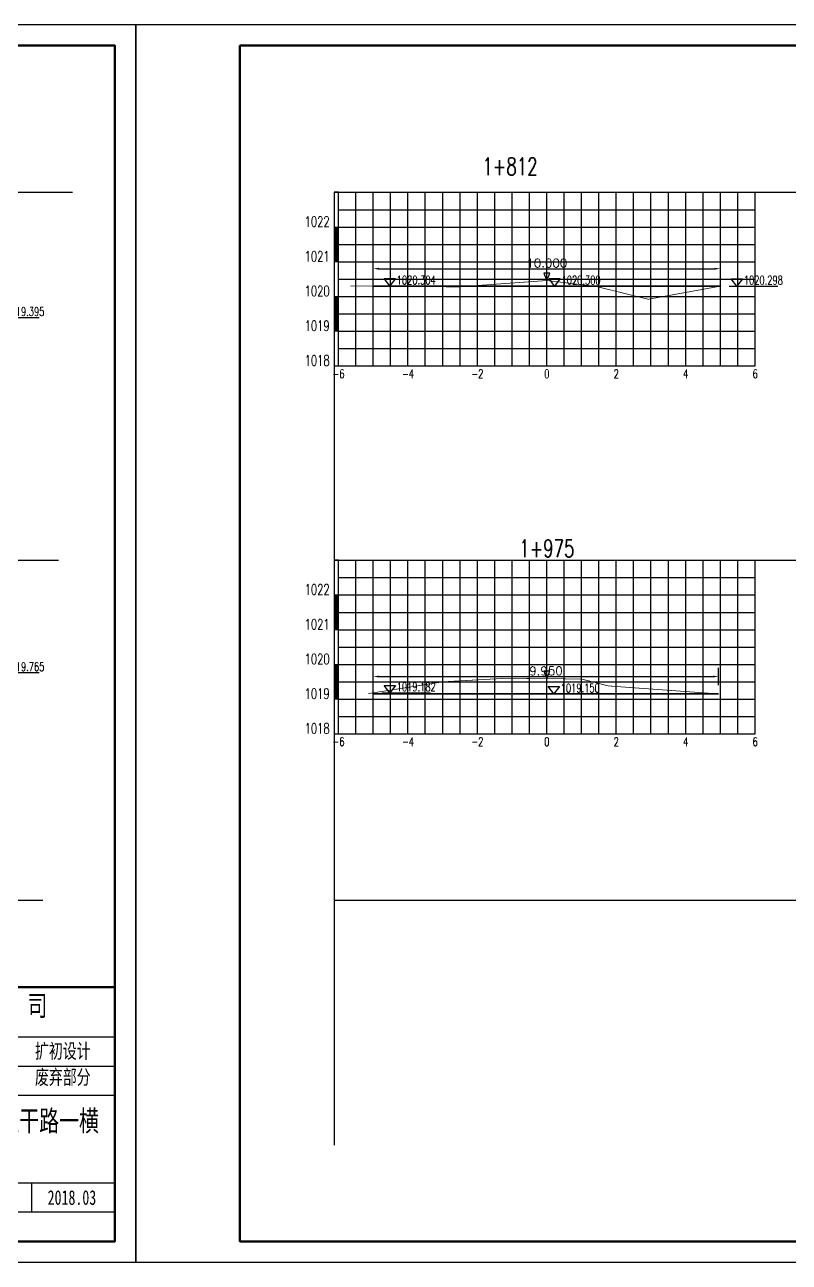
# Model space of a CAD drawing. Extents: x 695776 to 1250176, y 4443437 to 9025597.
# Drawn here: x 850887 to 872910, y 4600984 to 4636624 of the extents above; entities that cross this region are included whole.
import ezdxf
from ezdxf.enums import TextEntityAlignment as Align

# ---------------------------------------------------------------- set-up
doc = ezdxf.new("R2010")
doc.units = 0
doc.header["$LTSCALE"] = 0.5
doc.header["$PDSIZE"] = 0.2
doc.linetypes.add('ACAD_ISO07W100', pattern=[3.5, 0.5, -3])
doc.linetypes.add('CENTER2', pattern=[28.575, 19.05, -3.175, 3.175, -3.175])
doc.layers.get('0').update_dxf_attribs({"linetype": 'CONTINUOUS'})
doc.layers.get('Defpoints').update_dxf_attribs({"linetype": 'CONTINUOUS'})
for name, color, linetype in [('KEDU', 7, 'CONTINUOUS'), ('MIGE', 4, 'ACAD_ISO07W100'), ('MIGE1', 11, 'CONTINUOUS'), ('SANJIAO', 212, 'CONTINUOUS'), ('SHEJI', 1, 'CONTINUOUS'), ('YUANSHI', 2, 'CONTINUOUS'), ('YUANSHI1', 73, 'CONTINUOUS'), ('ZHOUXIAN', 20, 'CENTER2'), ('图框', 7, 'CONTINUOUS'), ('辅助线', 3, 'CONTINUOUS')]:
    doc.layers.add(name, color=color, linetype=linetype)
doc.styles.get("Standard").update_dxf_attribs({"font": 'rs.shx', "bigfont": 'hztxt.shx'})
doc.styles.add('仿宋', font='仿宋_GB2312.ttf', dxfattribs={"width": 0.7})
doc.dimstyles.get("Standard").update_dxf_attribs({"dimtxt": 0.18, "dimasz": 0.18, "dimexe": 0.18, "dimexo": 0.0625, "dimgap": 0.09, "dimtad": 0, "dimtih": 1, "dimtoh": 1, "dimdec": 4, "dimzin": 0, "dimdsep": 46, "dimtxsty": 'Standard', "dimcen": 0.09, "dimadec": 0, "dimazin": 0, "dimtfac": 1, "dimtdec": 4, "dimtofl": 0, "dimtmove": 0, "dimatfit": 3, "dimfxl": 0, "dimtolj": 1, "dimtzin": 0, "dimarcsym": 0})

# ---------------------------------------------------------------- blocks, each defined once
blk = doc.blocks.new('ele_sym08')
blk.add_line((0, 0), (5.6, 0))
blk.add_lwpolyline([(0.9, 0), (0.25, 0.86), (1.55, 0.86), (0.9, 0)])
at = {"width": 0.7}
blk.add_attdef('ELEVAT', (1.7, 0.18), '', height=1, dxfattribs=at)
blk = doc.blocks.new('zhunghao')
blk.add_lwpolyline([(0, 0), (0.33, 0.86), (-0.33, 0.86), (0, 0)])
blk = doc.blocks.new('*D587')
at = {"color": 0, "lineweight": -2}
for p, q in [((860926, 4629348), (860926, 4629848)), ((870926, 4629348), (870926, 4629848)), ((861089, 4629598), (870764, 4629598))]:
    blk.add_line(p, q, dxfattribs=at)
at = {"color": 0}
for points in [[(861089, 4629625), (861089, 4629571), (860926, 4629598)], [(870764, 4629625), (870764, 4629571), (870926, 4629598)]]:
    blk.add_solid(points, dxfattribs=at)
at = {"layer": 'Defpoints', "color": 0}
for p in [(870926, 4629598), (860926, 4629098), (870926, 4629098)]:
    blk.add_point(p, dxfattribs=at)
at = {"color": 0, "insert": (865926, 4629761), "char_height": 250, "attachment_point": 5}
blk.add_mtext('\\A1;10.000', dxfattribs=at)
blk = doc.blocks.new('bc1_100')
blk.add_lwpolyline([(0.064, 1), (-0.063, 1), (-0.063, 0), (0.064, 0)], close=True)
at = {"width": 0.7}
blk.add_attdef('BC', text='', height=0.3, dxfattribs=at).set_placement((-0.193, 0.007), align=Align.RIGHT)
blk = doc.blocks.new('bc0_100')
for p, q in [((-0.063, 1), (-0.063, 0)), ((0.063, 0), (0.063, 1))]:
    blk.add_line(p, q)
at = {"const_width": 0.126}
blk.add_lwpolyline([(0, 1), (0, 0)], dxfattribs=at)
at = {"width": 0.7}
blk.add_attdef('BC', text='', height=0.3, dxfattribs=at).set_placement((-0.193, 0.007), align=Align.RIGHT)
blk = doc.blocks.new('*D590')
at = {"color": 0, "lineweight": -2}
for p, q in [((860926, 4617602), (860926, 4618102)), ((870876, 4617602), (870876, 4618102)), ((861089, 4617852), (870714, 4617852))]:
    blk.add_line(p, q, dxfattribs=at)
at = {"color": 0}
for points in [[(861089, 4617879), (861089, 4617825), (860926, 4617852)], [(870714, 4617879), (870714, 4617825), (870876, 4617852)]]:
    blk.add_solid(points, dxfattribs=at)
at = {"layer": 'Defpoints', "color": 0}
for p in [(870876, 4617852), (860926, 4617352), (870876, 4617352)]:
    blk.add_point(p, dxfattribs=at)
at = {"color": 0, "insert": (865901, 4618014), "char_height": 250, "attachment_point": 5}
blk.add_mtext('\\A1;9.950', dxfattribs=at)

msp = doc.modelspace()

# ---------------------------------------------------------------- linework, layer by layer
at = {"layer": 'MIGE', "linetype": 'Continuous'}
for p, q in [((860426.4407, 4626798.018), (860426.4407, 4631798.018)), ((861426.4407, 4626798.018), (861426.4407, 4631798.018)), ((862426.4407, 4626798.018), (862426.4407, 4631798.018)), ((863426.4407, 4626798.018), (863426.4407, 4631798.018)), ((864426.4407, 4626798.018), (864426.4407, 4631798.018)), ((865426.4407, 4626798.018), (865426.4407, 4631798.018)), ((866426.4407, 4626798.018), (866426.4407, 4631798.018)), ((867426.4407, 4626798.018), (867426.4407, 4631798.018)), ((868426.4407, 4626798.018), (868426.4407, 4631798.018)), ((869426.4407, 4626798.018), (869426.4407, 4631798.018)), ((870426.4407, 4626798.018), (870426.4407, 4631798.018)), ((871426.4407, 4626798.018), (871426.4407, 4631798.018)), ((859926.4407, 4631298.018), (871926.4407, 4631298.018)), ((859926.4407, 4630298.018), (871926.4407, 4630298.018)), ((859926.4407, 4629298.018), (871926.4407, 4629298.018)), ((859926.4407, 4628298.018), (871926.4407, 4628298.018)), ((859926.4407, 4627298.018), (871926.4407, 4627298.018)), ((860426.4407, 4616201.7532), (860426.4407, 4621201.7532)), ((861426.4407, 4616201.7532), (861426.4407, 4621201.7532)), ((862426.4407, 4616201.7532), (862426.4407, 4621201.7532)), ((863426.4407, 4616201.7532), (863426.4407, 4621201.7532)), ((864426.4407, 4616201.7532), (864426.4407, 4621201.7532)), ((865426.4407, 4616201.7532), (865426.4407, 4621201.7532)), ((866426.4407, 4616201.7532), (866426.4407, 4621201.7532)), ((867426.4407, 4616201.7532), (867426.4407, 4621201.7532)), ((868426.4407, 4616201.7532), (868426.4407, 4621201.7532)), ((869426.4407, 4616201.7532), (869426.4407, 4621201.7532)), ((870426.4407, 4616201.7532), (870426.4407, 4621201.7532)), ((871426.4407, 4616201.7532), (871426.4407, 4621201.7532)), ((859926.4407, 4620701.7532), (871926.4407, 4620701.7532)), ((859926.4407, 4619701.7532), (871926.4407, 4619701.7532)), ((859926.4407, 4618701.7532), (871926.4407, 4618701.7532)), ((859926.4407, 4617701.7532), (871926.4407, 4617701.7532)), ((859926.4407, 4616701.7532), (871926.4407, 4616701.7532))]:
    msp.add_line(p, q, dxfattribs=at)
at = {"layer": 'MIGE1'}
for p, q in [((859926.4407, 4631798.018), (871926.4407, 4631798.018)), ((859926.4407, 4626798.018), (859926.4407, 4631798.018)), ((860926.4407, 4626798.018), (860926.4407, 4631798.018)), ((861926.4407, 4626798.018), (861926.4407, 4631798.018)), ((862926.4407, 4626798.018), (862926.4407, 4631798.018)), ((863926.4407, 4626798.018), (863926.4407, 4631798.018)), ((864926.4407, 4626798.018), (864926.4407, 4631798.018)), ((865926.4407, 4626798.018), (865926.4407, 4631798.018)), ((866926.4407, 4626798.018), (866926.4407, 4631798.018)), ((867926.4407, 4626798.018), (867926.4407, 4631798.018)), ((868926.4407, 4626798.018), (868926.4407, 4631798.018)), ((869926.4407, 4626798.018), (869926.4407, 4631798.018)), ((870926.4407, 4626798.018), (870926.4407, 4631798.018)), ((871926.4407, 4626798.018), (871926.4407, 4631798.018)), ((859926.4407, 4630798.018), (871926.4407, 4630798.018)), ((859926.4407, 4629798.018), (871926.4407, 4629798.018)), ((859926.4407, 4628798.018), (871926.4407, 4628798.018)), ((859926.4407, 4627798.018), (871926.4407, 4627798.018)), ((859926.4407, 4626798.018), (871926.4407, 4626798.018)), ((859926.4407, 4621201.7532), (871926.4407, 4621201.7532)), ((859926.4407, 4616201.7532), (859926.4407, 4621201.7532)), ((860926.4407, 4616201.7532), (860926.4407, 4621201.7532)), ((861926.4407, 4616201.7532), (861926.4407, 4621201.7532)), ((862926.4407, 4616201.7532), (862926.4407, 4621201.7532)), ((863926.4407, 4616201.7532), (863926.4407, 4621201.7532)), ((864926.4407, 4616201.7532), (864926.4407, 4621201.7532)), ((865926.4407, 4616201.7532), (865926.4407, 4621201.7532)), ((866926.4407, 4616201.7532), (866926.4407, 4621201.7532)), ((867926.4407, 4616201.7532), (867926.4407, 4621201.7532)), ((868926.4407, 4616201.7532), (868926.4407, 4621201.7532)), ((869926.4407, 4616201.7532), (869926.4407, 4621201.7532)), ((870926.4407, 4616201.7532), (870926.4407, 4621201.7532)), ((871926.4407, 4616201.7532), (871926.4407, 4621201.7532)), ((859926.4407, 4620201.7532), (871926.4407, 4620201.7532)), ((859926.4407, 4619201.7532), (871926.4407, 4619201.7532)), ((859926.4407, 4618201.7532), (871926.4407, 4618201.7532)), ((859926.4407, 4617201.7532), (871926.4407, 4617201.7532)), ((859926.4407, 4616201.7532), (871926.4407, 4616201.7532))]:
    msp.add_line(p, q, dxfattribs=at)
at = {"layer": 'SHEJI', "const_width": 50}
for points in [[(860926.4407, 4629101.6846), (860926.4407, 4629098.018), (862371.4407, 4629098.018), (863703.2828, 4629098.018), (865926.4407, 4629098.018), (867262.9113, 4629098.018), (870926.4407, 4629098.018), (870926.4407, 4629096.1998)], [(860926.4407, 4617383.7903), (860926.4407, 4617351.7532), (865926.4407, 4617351.7532), (870876.4407, 4617351.7532)]]:
    msp.add_lwpolyline(points, dxfattribs=at)
at = {"layer": 'YUANSHI', "const_width": 20}
for points in [[(860266.4407, 4629098.018), (860926.4407, 4629101.6846)], [(860926.4407, 4629101.6846), (862066.4407, 4629108.018), (862371.4407, 4629098.018)], [(863703.2828, 4629098.018), (865926.4407, 4629258.018), (867262.9113, 4629098.018)], [(870926.4407, 4629096.1998), (870936.4407, 4629098.018)], [(860926.4407, 4617383.7903), (862946.4407, 4617701.7532), (864736.4407, 4617801.7532), (865926.4407, 4617791.7532), (866916.4407, 4617781.7532), (867706.4407, 4617581.7532), (870876.4407, 4617351.7532)], [(860786.4407, 4617361.7532), (860926.4407, 4617383.7903)]]:
    msp.add_lwpolyline(points, dxfattribs=at)
at = {"layer": 'YUANSHI1', "const_width": 20}
for points in [[(862371.4407, 4629098.018), (863286.4407, 4629068.018), (863703.2828, 4629098.018)], [(867262.9113, 4629098.018), (867346.4407, 4629088.018), (868846.4407, 4628718.018), (870926.4407, 4629096.1998)]]:
    msp.add_lwpolyline(points, dxfattribs=at)
at = {"layer": 'ZHOUXIAN'}
for p, q in [((865926.4407, 4628218.018), (865926.4407, 4629758.018)), ((865926.4407, 4616851.7532), (865926.4407, 4618301.7532))]:
    msp.add_line(p, q, dxfattribs=at)
at = {"layer": '图框', "color": 7, "lineweight": 60}
msp.add_line((839084.361, 4608904.2316), (853484.361, 4608904.2316), dxfattribs=at)
at = {"layer": '图框', "color": 7}
for p, q in [((853484.361, 4607464.2316), (839084.361, 4607464.2316)), ((853484.361, 4606624.2316), (850484.361, 4606624.2316)), ((853484.3636, 4606624.2321), (850484.3636, 4606624.2321)), ((853484.361, 4605784.2316), (839084.361, 4605784.2316)), ((853484.361, 4603264.2316), (839084.361, 4603264.2316)), ((853484.3636, 4603264.2321), (839084.3636, 4603264.2321)), ((851084.361, 4603264.2316), (851084.361, 4602424.2316)), ((851084.3636, 4603264.2321), (851084.3636, 4602424.2321)), ((853484.361, 4602424.2316), (839084.361, 4602424.2316))]:
    msp.add_line(p, q, dxfattribs=at)
at = {"layer": '图框', "linetype": 'Continuous', "lineweight": -2, "flags": 128}
for points in [[(803684.361, 4636624.2316), (803684.361, 4600984.2316), (854084.361, 4600984.2316), (854084.361, 4636624.2316), (803684.361, 4636624.2316)], [(854084.361, 4636624.2316), (854084.361, 4600984.2316), (904484.361, 4600984.2316), (904484.361, 4636624.2316), (854084.361, 4636624.2316)]]:
    msp.add_lwpolyline(points, dxfattribs=at)
at = {"layer": '图框', "linetype": 'Continuous', "lineweight": 60, "flags": 128}
for points in [[(806684.361, 4636024.2316), (853484.361, 4636024.2316), (853484.361, 4601584.2316), (806684.361, 4601584.2316), (806684.361, 4636024.2316)], [(857084.361, 4636024.2316), (903884.361, 4636024.2316), (903884.361, 4601584.2316), (857084.361, 4601584.2316), (857084.361, 4636024.2316)]]:
    msp.add_lwpolyline(points, dxfattribs=at)
at = {"layer": '辅助线'}
for points in [[(809400.2452, 4631798.018), (852265.7583, 4631798.018)], [(859800.2452, 4631798.018), (902665.7583, 4631798.018)], [(859800.2452, 4631798.018), (859800.2452, 4604354.9451)], [(809400.2452, 4621201.7532), (851855.5868, 4621201.7532)], [(859800.2452, 4621201.7532), (902255.5868, 4621201.7532)], [(809400.2452, 4611415.4696), (851405.5668, 4611415.4696)], [(859800.2452, 4611415.4696), (901805.5668, 4611415.4696)]]:
    msp.add_lwpolyline(points, dxfattribs=at)

# ---------------------------------------------------------------- block references
at = {"xscale": 250, "yscale": 250, "zscale": 250}
for p, values in [((861176.4407, 4629101.6846), {'ELEVAT': '1020.304'}), ((865926.4407, 4629098.018), {'ELEVAT': '1020.300'}), ((871176.4407, 4629096.1998), {'ELEVAT': '1020.298'}), ((849903.446, 4628193.4725), {'ELEVAT': '1019.395'}), ((849903.446, 4617966.5358), {'ELEVAT': '1019.765'}), ((861176.4407, 4617383.7903), {'ELEVAT': '1019.182'}), ((865901.4407, 4617351.7532), {'ELEVAT': '1019.150'})]:
    msp.add_blockref('ele_sym08', p, dxfattribs=at).add_auto_attribs(values)
at = {"layer": 'KEDU', "xscale": 1000, "yscale": 1000, "zscale": 1000}
for name, p, values in [('bc1_100', (859863.1927, 4630798.018), {'BC': '1022'}), ('bc0_100', (859863.1927, 4629798.018), {'BC': '1021'}), ('bc1_100', (859863.1927, 4628798.018), {'BC': '1020'}), ('bc0_100', (859863.1927, 4627798.018), {'BC': '1019'}), ('bc1_100', (859863.1927, 4626798.018), {'BC': '1018'}), ('bc1_100', (859863.1927, 4620201.7532), {'BC': '1022'}), ('bc0_100', (859863.1927, 4619201.7532), {'BC': '1021'}), ('bc1_100', (859863.1927, 4618201.7532), {'BC': '1020'}), ('bc0_100', (859863.1927, 4617201.7532), {'BC': '1019'}), ('bc1_100', (859863.1927, 4616201.7532), {'BC': '1018'})]:
    msp.add_blockref(name, p, dxfattribs=at).add_auto_attribs(values)
at = {"layer": 'SANJIAO', "xscale": 250, "yscale": 250, "zscale": 250}
for p in [(865926.4407, 4629258.018), (865926.4407, 4617791.7532)]:
    msp.add_blockref('zhunghao', p, dxfattribs=at)

# ---------------------------------------------------------------- texts
at = {"width": 0.7}
for s, p in [('1+812', (864865.1821, 4632294.9792)), ('1+975', (865926.4407, 4621291.7532))]:
    msp.add_text(s, height=500, dxfattribs=at).set_placement(p, align=Align.CENTER)
at = {"layer": 'KEDU', "width": 0.7}
for s, p in [('-6', (859926.4407, 4626448.018)), ('-4', (861926.4407, 4626448.018)), ('-2', (863926.4407, 4626448.018)), ('0', (865926.4407, 4626448.018)), ('0', (865926.4407, 4626448.018)), ('2', (867926.4407, 4626448.018)), ('4', (869926.4407, 4626448.018)), ('6', (871926.4407, 4626448.018)), ('-6', (859926.4407, 4615851.7532)), ('-4', (861926.4407, 4615851.7532)), ('-2', (863926.4407, 4615851.7532)), ('0', (865926.4407, 4615851.7532)), ('0', (865926.4407, 4615851.7532)), ('2', (867926.4407, 4615851.7532)), ('4', (869926.4407, 4615851.7532)), ('6', (871926.4407, 4615851.7532))]:
    msp.add_text(s, height=250, dxfattribs=at).set_placement(p, align=Align.CENTER)
at = {"layer": '图框', "linetype": 'Continuous', "style": '仿宋'}
for s, insert, char_height, width, attachment_point in [('\u3000内 蒙 古 恒 源 水 利 工 程 有 限 公 司', (840089.748, 4608677.922), 600, 12975.456, 1), ('扩初设计', (851984.361, 4607044.2316), 420, 3000, 5), ('废弃部分', (851984.361, 4606291.5116), 420, 3000, 5), ('新安镇项目区废弃主干路一横断图', (849298.5154, 4604524.2316), 600, 7762.857708, 5), ('2018.03', (851546.5585, 4603057.9507), 420, 1384.032427, 1)]:
    msp.add_mtext(s, dxfattribs=dict(at, insert=insert, char_height=char_height, width=width, attachment_point=attachment_point))

# ---------------------------------------------------------------- dimensions: what is measured, and where the dimension line sits
for base, p1, p2, picture, middle in [((870926.4407, 4629598.018), (860926.4407, 4629098.018), (870926.4407, 4629098.018), '*D587', (865926.4407, 4629760.518)), ((870876.4407, 4617851.7532), (860926.4407, 4617351.7532), (870876.4407, 4617351.7532), '*D590', (865901.4407, 4618014.2532))]:
    dim = msp.add_linear_dim(base=base, p1=p1, p2=p2, dimstyle='Standard', override={"dimtxt": 250, "dimasz": 162.5, "dimexe": 250, "dimexo": 250, "dimgap": 37.5, "dimtad": 1, "dimtih": 0, "dimtoh": 0, "dimdec": 3, "dimlfac": 0.001})
    dim.commit()
    dim.dimension.update_dxf_attribs({"geometry": picture, "text_midpoint": middle})

doc.saveas('drawing.dxf')
